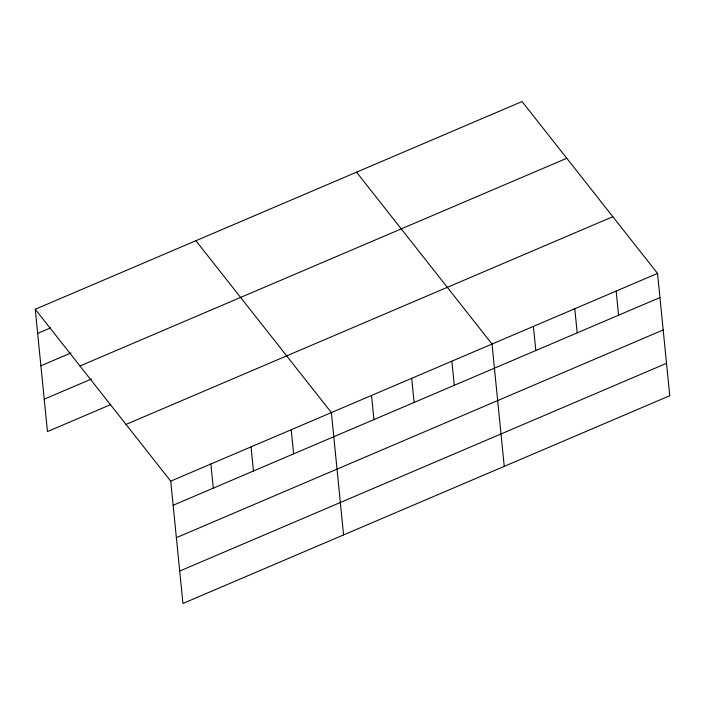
<?xml version="1.0" encoding="UTF-8"?>
<svg xmlns="http://www.w3.org/2000/svg" width="705" height="705" viewBox="0 0 705 705"><rect width="100%" height="100%" fill="white"/><g stroke="black" fill="none" stroke-linecap="round" stroke-linejoin="round"><path stroke-width="1.06" d="M35.25 309.266L522.061 101.546L657.545 273.417L669.75 395.734L182.939 603.454L170.725 481.145L35.25 309.266L47.455 431.583L110.711 404.591M37.656 333.403L50.716 327.834M40.89 365.798L71.011 352.949M79.956 365.983L566.776 158.264M44.221 399.18L91.412 379.043M126.019 424.428L612.83 216.699M170.725 481.145L657.545 273.417M173.139 505.274L659.951 297.554M176.373 537.677L663.185 329.949M179.704 571.059L666.516 363.331M356.545 172.17L492.028 344.049L504.234 466.358M195.902 240.722L331.376 412.592L343.582 534.91M616.161 291.077L618.567 315.205M574.787 308.728L577.192 332.866M533.403 326.389L535.809 350.526M451.861 361.18L454.267 385.318M411.702 378.321L414.108 402.449M371.535 395.461L373.95 419.59M291.209 429.733L293.624 453.861M251.05 446.864L253.456 471.002M210.892 464.005L213.298 488.142"/></g></svg>
